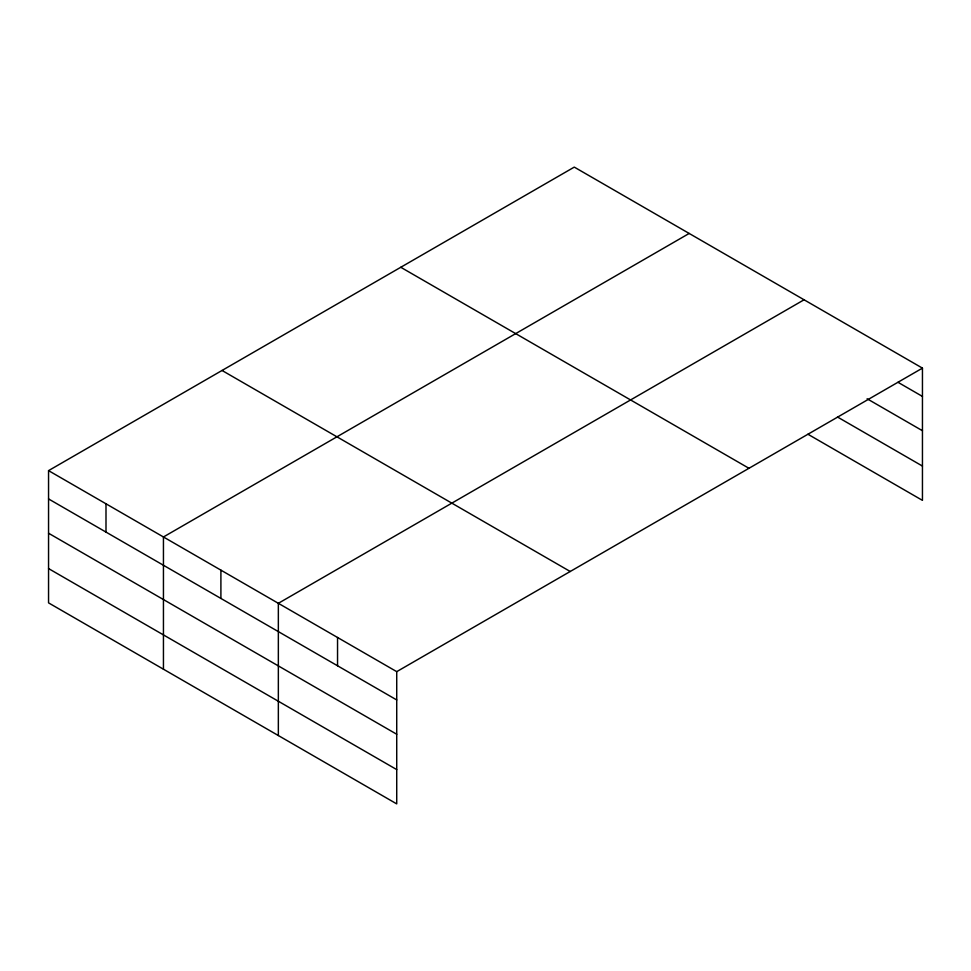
<?xml version="1.0" encoding="UTF-8"?>
<svg xmlns="http://www.w3.org/2000/svg" width="971" height="971" viewBox="0 0 971 971"><rect width="100%" height="100%" fill="white"/><g stroke="black" fill="none" stroke-linecap="round" stroke-linejoin="round"><path stroke-width="1.46" d="M48.55 470.632L396.726 671.653L396.726 803.891L48.55 602.87L48.55 470.632L574.274 167.109L922.45 368.13L922.45 500.368L807.933 434.243M689.167 233.453L163.444 536.975L163.444 669.201M804.073 299.784L278.349 603.307L278.349 735.545M396.726 671.653L922.45 368.13M898.005 382.307L922.45 396.423M867.115 398.778L922.45 430.723M837.524 417.032L922.45 466.068M400.78 267.28L748.957 468.289M222.043 370.473L570.22 571.494M48.55 498.924L396.726 699.945M48.55 533.225L396.726 734.246M48.55 568.569L396.726 769.59M337.544 637.486L337.544 665.766M220.903 570.135L220.903 598.427M105.997 503.803L105.997 532.096"/></g></svg>
